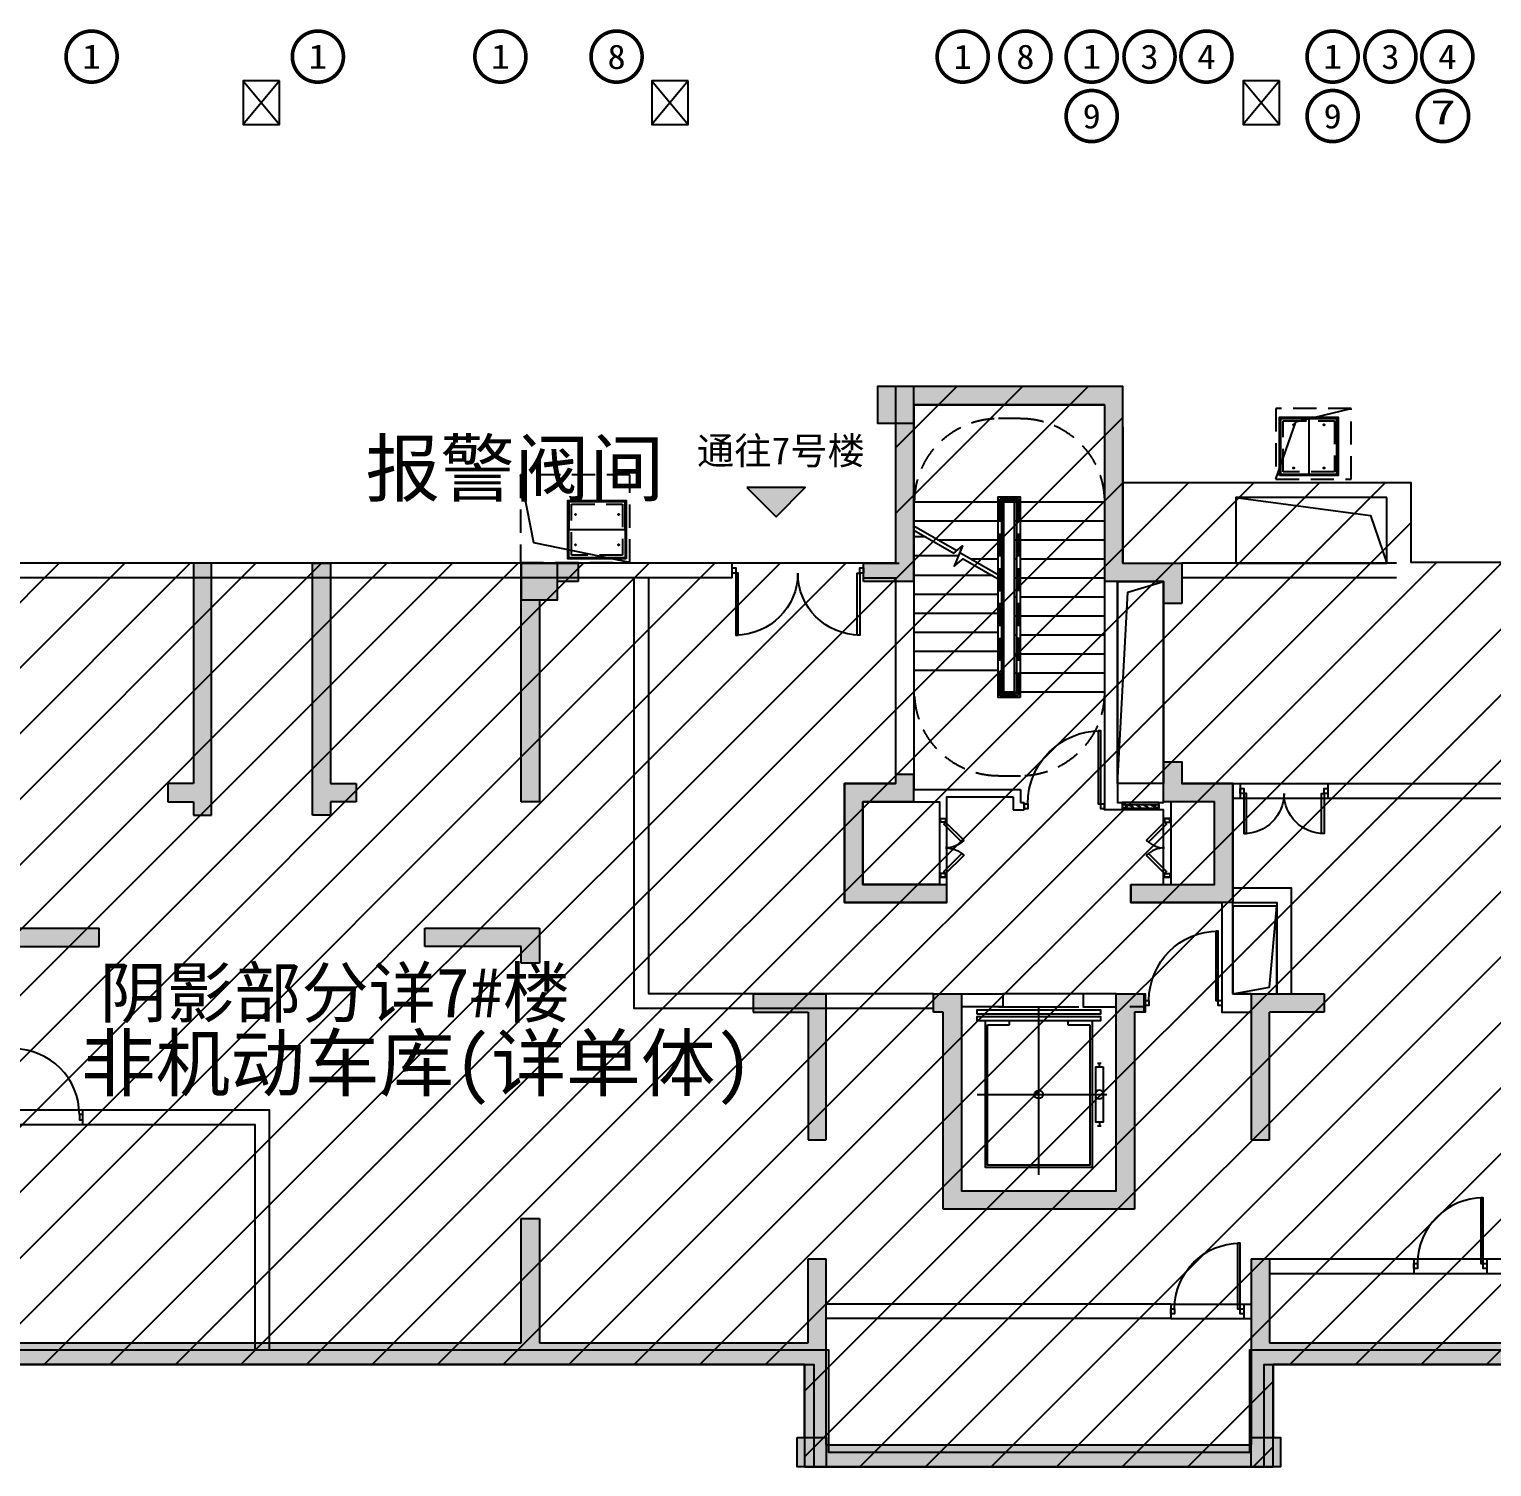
# Model space of a CAD drawing. Header units: millimetres. Extents: x -248992 to 1906102, y -24098 to 332602.
# Drawn here: x 835739 to 855772, y 236460 to 256156 of the extents above; entities that cross this region are included whole.
import ezdxf
from ezdxf.enums import TextEntityAlignment as Align

# ---------------------------------------------------------------- set-up
doc = ezdxf.new("R2010")
doc.units = ezdxf.units.MM
doc.header["$LTSCALE"] = 100
doc.linetypes.add('A6-DK-JSJ-B1F$0$HIDDEN2', pattern=[4.7625, 3.175, -1.5875])
doc.linetypes.add('XG-130-CORE-B1F(5400)$0$XG-14CORE-SF$0$X1-CORE-SF$0$HIDDEN2', pattern=[4.7625, 3.175, -1.5875])
for name, color, linetype in [('-ACO-TTLB', 153, 'Continuous'), ('7#-HW-B1F$0$S-HATCH-X', 251, 'Continuous'), ('7#-W-B1F$0$S-COLUMN-S', 2, 'Continuous'), ('7#-W-B1F$0$S-WALL-S', 4, 'Continuous'), ('A-HATCH', 251, 'Continuous'), ('A-ROOM-IDEN', 31, 'Continuous'), ('A-WIND-IDEN', 244, 'Continuous'), ('A6-DK-JSJ-B1F$0$A-DRAIN', 152, 'Continuous'), ('A6-DK-JSJ-B1F$0$A-HOLE-FLOR', 242, 'Continuous'), ('A6-DK-JSJ-B1F$0$A-LOWER', 131, 'A6-DK-JSJ-B1F$0$HIDDEN2'), ('A6-DK-JSJ-B1F$0$X23-BF$0$A-HATCH', 251, 'Continuous'), ('A6-W-B1$0$S-WALL-S', 4, 'Continuous'), ('X7-B1F$0$A-DOOR', 190, 'Continuous'), ('X7-B1F$0$A-HOLE-FLOR', 242, 'Continuous'), ('X7-B1F$0$A-STAIR', 142, 'Continuous'), ('X7-B1F$0$A-WALL', 2, 'Continuous'), ('X7-B1F$0$xref(dwg引用图层)', 7, 'Continuous'), ('XG-130-CORE-B1F(5400)$0$A-DOOR', 190, 'Continuous'), ('XG-130-CORE-B1F(5400)$0$A-EVTR', 193, 'Continuous'), ('XG-130-CORE-B1F(5400)$0$A-HOLE-FLOR', 242, 'Continuous'), ('XG-130-CORE-B1F(5400)$0$A-SILL', 135, 'Continuous'), ('XG-130-CORE-B1F(5400)$0$A-STAIR', 142, 'Continuous'), ('XG-130-CORE-B1F(5400)$0$A-WALL', 2, 'Continuous'), ('XG-130-CORE-B1F(5400)$0$XG-14CORE-SF$0$A-STAIR', 142, 'Continuous'), ('XG-130-CORE-B1F(5400)$0$XG-14CORE-SF$0$X1-CORE-SF$0$A-INDEX', 134, 'Continuous'), ('XG-130-CORE-B1F(5400)$0$XG-14CORE-SF$0$X1-CORE-SF$0$A-RAIL', 55, 'Continuous'), ('XG-130-CORE-B1F(5400)$0$XG-14CORE-SF$0$X1-CORE-SF$0$A-STAIR', 142, 'Continuous'), ('XG-130-CORE-B1F(5400)$0$XU-3A-28F-SF$0$A-WIND', 126, 'Continuous'), ('xref(dwg引用图层)', 7, 'Continuous')]:
    doc.layers.add(name, color=color, linetype=linetype)
for name, color, linetype, plot in [('7#-HW-B1F$0$S-EDIT', 241, 'Continuous', False), ('A6-W-B1$0$S-EDIT', 241, 'Continuous', False), ('XG-130-CORE-B1F(5400)$0$XG-14CORE-SF$0$X1-CORE-SF$0$-ACO-PLTW', 220, 'XG-130-CORE-B1F(5400)$0$XG-14CORE-SF$0$X1-CORE-SF$0$HIDDEN2', False)]:
    doc.layers.add(name, color=color, linetype=linetype, plot=plot)
doc.layers.add('LVTRY', color=6, linetype='Continuous', lineweight=18)
doc.layers.add('PUB_TEXT', color=7, linetype='Continuous', lineweight=15)
doc.styles.add('-黑体', font='simhei.ttf')
doc.styles.add('华文细黑', font='STXIHEI.TTF')

# ---------------------------------------------------------------- blocks, each defined once
blk = doc.blocks.new('*U185')
at = {"linetype": 'ByBlock', "lineweight": -2}
for points in [[(0, -35), (50, -35), (50, 35), (0, 35)], [(1150, -35), (1200, -35), (1200, 35), (1150, 35)], [(85, -585), (85, -35), (50, -35), (50, -585)], [(1115, -585), (1115, -35), (1150, -35), (1150, -585)]]:
    blk.add_lwpolyline(points, close=True, dxfattribs=at)
for centre, start, end in [((50, -35), 270, 0), ((1150, -35), 180, 270)]:
    blk.add_arc(centre, 550, start, end, dxfattribs=at)
blk = doc.blocks.new('*U187')
at = {"linetype": 'ByBlock', "lineweight": -2}
for points in [[(0, -35), (50, -35), (50, 35), (0, 35)], [(1750, -35), (1800, -35), (1800, 35), (1750, 35)], [(85, -885), (85, -35), (50, -35), (50, -885)], [(1715, -885), (1715, -35), (1750, -35), (1750, -885)]]:
    blk.add_lwpolyline(points, close=True, dxfattribs=at)
for centre, start, end in [((50, -35), 270, 0), ((1750, -35), 180, 270)]:
    blk.add_arc(centre, 850, start, end, dxfattribs=at)
blk = doc.blocks.new('*U150')
for p, q in [((-25, 0), (-25, 500)), ((25, 0), (25, 500))]:
    blk.add_line(p, q)
for points in [[(25, 500), (-25, 500), (-25, 450), (25, 450)], [(25, 500), (-25, 500), (-25, 450), (25, 450)], [(22, 497), (-22, 497), (-22, 453), (22, 453)], [(22, 497), (-22, 497), (-22, 453), (22, 453)], [(16, 395), (13, 395), (13, 399), (-16, 445), (-16, 450), (-13, 450), (-13, 446), (16, 400), (16, 395)], [(16, 295), (13, 295), (13, 299), (-16, 345), (-16, 350), (-13, 350), (-13, 346), (16, 300), (16, 295)], [(16, 195), (13, 195), (13, 199), (-16, 245), (-16, 250), (-13, 250), (-13, 246), (16, 200), (16, 195)], [(25, 0), (-25, 0), (-25, 50), (25, 50)], [(25, 0), (-25, 0), (-25, 50), (25, 50)], [(22, 3), (-22, 3), (-22, 47), (22, 47)], [(22, 3), (-22, 3), (-22, 47), (22, 47)], [(16, 95), (13, 95), (13, 99), (-16, 145), (-16, 150), (-13, 150), (-13, 146), (16, 100), (16, 95)]]:
    blk.add_lwpolyline(points, close=True)
blk = doc.blocks.new('*U151')
for points in [[(-1100, -35), (-1050, -35), (-1050, 35), (-1100, 35)], [(-50, -35), (0, -35), (0, 35), (-50, 35)], [(-85, -1035), (-85, -35), (-50, -35), (-50, -1035)]]:
    blk.add_lwpolyline(points, close=True)
blk.add_arc((-50, -35), 1000, 180, 270)
blk = doc.blocks.new('XG-130-CORE-B1F(5400)$0$DT-YL')
for p, q in [((13512, 6200), (12412, 6200)), ((12962, 3900), (12962, 6200)), ((12562, 5955), (12262, 5955)), ((12562, 6010), (12562, 5955)), ((13362, 5955), (13362, 6010)), ((13662, 5955), (13362, 5955)), ((12156, 5430), (12106, 5430)), ((12131, 5380), (12131, 5430)), ((13806, 5000), (12031, 5000)), ((12131, 4620), (12131, 4570)), ((12156, 4570), (12106, 4570))]:
    blk.add_line(p, q)
for points in [[(13806, 6100), (13806, 6160), (12118, 6160), (12118, 6100)], [(13806, 6010), (13806, 6070), (12118, 6070), (12118, 6010)], [(12081, 5380), (12081, 4620), (12181, 4620), (12181, 5380)]]:
    blk.add_lwpolyline(points, close=True)
for points in [[(12231, 6010), (12231, 4000), (13693, 4000), (13693, 6010)], [(12262, 5955), (12262, 4030), (13662, 4030), (13662, 5955)]]:
    blk.add_lwpolyline(points)
blk.add_circle((12131, 5000), 60)
at = {"extrusion": (0, 0, -1)}
blk.add_ellipse((12962, 5000), major_axis=(60.1, 0), ratio=0.918919, start_param=4.712389, end_param=10.995574, dxfattribs=at)
blk = doc.blocks.new('*U152')
at = {"linetype": 'ByBlock', "lineweight": -2}
for points in [[(322, 258), (75, 10), (50, 35), (297, 282)], [(478, 258), (725, 10), (750, 35), (503, 282)], [(0, 35), (50, 35), (50, -35), (0, -35)], [(800, 35), (750, 35), (750, -35), (800, -35)]]:
    blk.add_lwpolyline(points, close=True, dxfattribs=at)
for centre, start, end in [((50, 35), 0, 45), ((750, 35), 135, 180)]:
    blk.add_arc(centre, 350, start, end, dxfattribs=at)
blk = doc.blocks.new('XG-130-CORE-B1F(5400)')
at = {"layer": 'XG-130-CORE-B1F(5400)$0$A-HOLE-FLOR'}
blk.add_lwpolyline([(8940, 9270), (9570, 9270), (9570, 12040), (8940, 12040)], close=True, dxfattribs=at)
blk.add_lwpolyline([(9570, 9270), (9431, 11895), (8940, 12040)], dxfattribs=at)
at = {"layer": 'XG-130-CORE-B1F(5400)$0$A-SILL'}
for points in [[(9005, 9010), (9505, 9010)], [(9005, 8910), (9505, 8910)]]:
    blk.add_lwpolyline(points, dxfattribs=at)
at = {"layer": 'XG-130-CORE-B1F(5400)$0$A-STAIR'}
blk.add_lwpolyline([(10040, 6390), (11140, 6390)], dxfattribs=at)
at = {"layer": 'XG-130-CORE-B1F(5400)$0$A-WALL'}
for p, q in [((12360, 14460), (12360, 9190)), ((10900, 9190), (10900, 9010)), ((11000, 9090), (11000, 8910)), ((10850, 9010), (10850, 8910))]:
    blk.add_line(p, q, dxfattribs=at)
for points in [[(12360, 14460), (9750, 14460), (9750, 8990)], [(9500, 14160), (9500, 12290), (8690, 12290), (8690, 11740)], [(8940, 8790), (8940, 8910), (9005, 8910), (9005, 9010), (8940, 9010), (8940, 9010), (8940, 9010), (8940, 12040), (9570, 12040), (9570, 9010), (9505, 9010), (9505, 8910), (9750, 8910), (9750, 8990), (9750, 8990)], [(8940, 9570), (8690, 9570), (8690, 9270), (7990, 9270), (7990, 7640), (9390, 7640), (9390, 7890)], [(12610, 9400), (12610, 9270), (13310, 9270), (13310, 7640), (11910, 7640), (11910, 7990), (12010, 7990), (12010, 7890), (13060, 7890), (13060, 9020), (12010, 9020), (12010, 8790), (11910, 8790), (11910, 9090), (11000, 9090)], [(9390, 7890), (8240, 7890), (8240, 9020), (8840, 9020), (8840, 8790)], [(12360, 9190), (10900, 9190)], [(10900, 9010), (10850, 9010)], [(11000, 8910), (10850, 8910)], [(8940, 8790), (8840, 8790)], [(8940, 7890), (8940, 7990), (8840, 7990), (8840, 7890)], [(9590, 6390), (10040, 6390), (10040, 6210), (9590, 6210)], [(11710, 6390), (11140, 6390), (11140, 6210), (11710, 6210), (11710, 3690), (9590, 3690), (9590, 6210)]]:
    blk.add_lwpolyline(points, dxfattribs=at)
at = {"layer": 'XG-130-CORE-B1F(5400)$0$XG-14CORE-SF$0$A-STAIR'}
for p, q in [((8840, 8790), (8840, 7990)), ((8940, 7990), (8940, 8790)), ((11910, 7990), (11910, 8790)), ((12010, 8790), (12010, 7990))]:
    blk.add_line(p, q, dxfattribs=at)
at = {"layer": 'XG-130-CORE-B1F(5400)$0$XG-14CORE-SF$0$X1-CORE-SF$0$-ACO-PLTW'}
blk.add_line((11180, 13175), (10930, 13175), dxfattribs=at)
blk.add_lwpolyline([(10930, 13175), (10930, 10475), (11180, 10475), (11180, 13175)], dxfattribs=at)
at = {"layer": 'XG-130-CORE-B1F(5400)$0$XG-14CORE-SF$0$X1-CORE-SF$0$A-INDEX'}
for points in [[(12360, 12742), (11815, 12428), (11692, 12530), (11808, 12250), (11685, 12352), (11130, 12032)], [(12360, 12800), (11774, 12462)], [(11731, 12437), (11130, 12090)]]:
    blk.add_lwpolyline(points, dxfattribs=at)
at = {"layer": 'XG-130-CORE-B1F(5400)$0$XG-14CORE-SF$0$X1-CORE-SF$0$A-RAIL'}
for points in [[(10905, 10450), (11205, 10450), (11205, 13200), (10905, 13200)], [(10955, 10500), (11155, 10500), (11155, 13150), (10955, 13150)]]:
    blk.add_lwpolyline(points, close=True, dxfattribs=at)
at = {"layer": 'XG-130-CORE-B1F(5400)$0$XG-14CORE-SF$0$X1-CORE-SF$0$A-STAIR'}
for p, q in [((9750, 13125), (10905, 13125)), ((10955, 13125), (11155, 13125)), ((10980, 10525), (10980, 13125)), ((11130, 10525), (11130, 13125)), ((11205, 13125), (12360, 13125)), ((9750, 12865), (10905, 12865)), ((10955, 12865), (10980, 12865)), ((11130, 12865), (11155, 12865)), ((11205, 12865), (12360, 12865)), ((12200, 12650), (12360, 12650)), ((9750, 12605), (10905, 12605)), ((10955, 12605), (10980, 12605)), ((11130, 12605), (11155, 12605)), ((11205, 12605), (12022, 12605)), ((9750, 12345), (10905, 12345)), ((10955, 12345), (10980, 12345)), ((11130, 12345), (11155, 12345)), ((11205, 12345), (11572, 12345)), ((11750, 12390), (12360, 12390)), ((9750, 12085), (10905, 12085)), ((10955, 12085), (10980, 12085)), ((11282, 12120), (12360, 12120)), ((9750, 11825), (10905, 11825)), ((10955, 11825), (10980, 11825)), ((11130, 11860), (11155, 11860)), ((11205, 11860), (12360, 11860)), ((9750, 11565), (10905, 11565)), ((10955, 11565), (10980, 11565)), ((11130, 11600), (11155, 11600)), ((11205, 11600), (12360, 11600)), ((9750, 11305), (10905, 11305)), ((10955, 11305), (10980, 11305)), ((11130, 11340), (11155, 11340)), ((11205, 11340), (12360, 11340)), ((9750, 11045), (10905, 11045)), ((10955, 11045), (10980, 11045)), ((11130, 11080), (11155, 11080)), ((11205, 11080), (12360, 11080)), ((11130, 10820), (11155, 10820)), ((11205, 10820), (12360, 10820)), ((9750, 10785), (10905, 10785)), ((10955, 10785), (10980, 10785)), ((9750, 10525), (10905, 10525)), ((10955, 10525), (11155, 10525))]:
    blk.add_line(p, q, dxfattribs=at)
at = {"layer": 'XG-130-CORE-B1F(5400)$0$XG-14CORE-SF$0$X1-CORE-SF$0$A-STAIR', "linetype": 'XG-130-CORE-B1F(5400)$0$XG-14CORE-SF$0$X1-CORE-SF$0$HIDDEN2'}
for points in [[(10900, 14275), (11200, 14275)], [(11200, 9375), (10900, 9375)]]:
    blk.add_lwpolyline(points, dxfattribs=at)
for centre, start, end in [((10900, 13125), 90, 180), ((11200, 13125), 0, 90), ((10900, 10525), 180, 270), ((11200, 10525), 270, 0)]:
    blk.add_arc(centre, 1150, start, end, dxfattribs=at)
at = {"layer": 'XG-130-CORE-B1F(5400)$0$A-DOOR'}
for name, p, rotation in [('*U151', (9750, 8960), 180), ('*U152', (11960, 7990), 90)]:
    blk.add_blockref(name, p, dxfattribs=dict(at, rotation=rotation))
at = {"layer": 'XG-130-CORE-B1F(5400)$0$A-DOOR', "xscale": -1, "rotation": 270}
blk.add_blockref('*U152', (8890, 7990), dxfattribs=at)
at = {"layer": 'XG-130-CORE-B1F(5400)$0$A-EVTR'}
blk.add_blockref('XG-130-CORE-B1F(5400)$0$DT-YL', (-2312, 10), dxfattribs=at)
at = {"layer": 'XG-130-CORE-B1F(5400)$0$XU-3A-28F-SF$0$A-WIND', "rotation": 90}
blk.add_blockref('*U150', (9505, 8960), dxfattribs=at)
blk = doc.blocks.new('*U186')
for points in [[(-965, 985), (-965, 35), (-1000, 35), (-1000, 985)], [(-1000, 35), (-1050, 35), (-1050, -35), (-1000, -35)], [(0, 35), (-50, 35), (-50, -35), (0, -35)]]:
    blk.add_lwpolyline(points, close=True)
blk.add_arc((-1000, 35), 950, 0, 90)
blk = doc.blocks.new('*U182')
at = {"color": 0, "linetype": 'ByBlock', "lineweight": -2}
for points in [[(85, 935), (85, 35), (50, 35), (50, 935)], [(50, 35), (0, 35), (0, -35), (50, -35)], [(1000, 35), (950, 35), (950, -35), (1000, -35)]]:
    blk.add_lwpolyline(points, close=True, dxfattribs=at)
blk.add_arc((50, 35), 900, 360, 90, dxfattribs=at)
blk = doc.blocks.new('*U183')
at = {"color": 0, "linetype": 'ByBlock', "lineweight": -2}
for points in [[(-85, 935), (-85, 35), (-50, 35), (-50, 935)], [(-1000, 35), (-950, 35), (-950, -35), (-1000, -35)], [(-50, 35), (0, 35), (0, -35), (-50, -35)]]:
    blk.add_lwpolyline(points, close=True, dxfattribs=at)
blk.add_arc((-50, 35), 900, 90, 180, dxfattribs=at)
blk = doc.blocks.new('X7-B1F')
at = {"layer": 'X7-B1F$0$A-HOLE-FLOR'}
for points in [[(36700, 13190), (34630, 13190), (34630, 12290), (36700, 12290)], [(35190, 6390), (35190, 7590), (34590, 7590), (34590, 6390)]]:
    blk.add_lwpolyline(points, close=True, dxfattribs=at)
for points in [[(34630, 13190), (36475, 12945), (36700, 12290)], [(34590, 6390), (35089, 6479), (35190, 7590)]]:
    blk.add_lwpolyline(points, dxfattribs=at)
at = {"layer": 'X7-B1F$0$A-STAIR'}
for points in [[(34690, 9270), (35890, 9270)], [(34690, 9070), (35890, 9070)], [(17838, 4800), (18838, 4800)], [(17838, 4600), (18838, 4600)], [(37070, 2760), (38070, 2760)], [(37070, 2560), (38070, 2560)], [(33740, 2140), (34740, 2140)], [(33740, 1940), (34740, 1940)]]:
    blk.add_lwpolyline(points, dxfattribs=at)
at = {"layer": 'X7-B1F$0$A-WALL'}
for p, q in [((30220, 14460), (30220, 9200)), ((32830, 14460), (30220, 14460))]:
    blk.add_line(p, q, dxfattribs=at)
for points in [[(32830, 14460), (32830, 11525)], [(27730, 12290), (14850, 12290)], [(27730, 12090), (27730, 12290)], [(29530, 12090), (29530, 12290)], [(29530, 12290), (30020, 12290)], [(36830, 12290), (33890, 12290)], [(27730, 12090), (14850, 12090)], [(30490, 6190), (26390, 6190), (26390, 12090)], [(30490, 6390), (26590, 6390), (26590, 12090)], [(29530, 12090), (29970, 12090), (29970, 9400)], [(30220, 12100), (30220, 9200)], [(36830, 12090), (33890, 12090)], [(35890, 9270), (38770, 9270), (38770, 10290)], [(35890, 9070), (39020, 9070), (39020, 10290)], [(34840, 6390), (34590, 6390), (34590, 9270), (33890, 9270)], [(34590, 9270), (34690, 9270)], [(34690, 9270), (34690, 9070)], [(35890, 9270), (35890, 9070)], [(34590, 9070), (34690, 9070)], [(34590, 7840), (35390, 7840), (35390, 6390)], [(33190, 7640), (34440, 7640), (34440, 6140), (34840, 6140)], [(34590, 7640), (35190, 7640), (35190, 6390)], [(33370, 6390), (33390, 6390), (33390, 6140), (33370, 6140)], [(33370, 6210), (33180, 6210)], [(18838, 4800), (21390, 4800), (21390, 1510)], [(18838, 4600), (18838, 4800)], [(18838, 4600), (21190, 4600), (21190, 1510)], [(-100, 3400), (-100, 1310), (7550, 1310), (7550, -90), (13750, -90), (13750, 1310), (28850, 1310), (28850, -90), (35020, -90), (35020, 1310), (42430, 1310)], [(100, 3400), (100, 1510), (7750, 1510), (7750, 110), (13550, 110), (13550, 1510), (29050, 1510), (29050, 110), (34820, 110), (34820, 1510), (42430, 1510)], [(34840, 2760), (37070, 2760)], [(37070, 2760), (37070, 2560)], [(38070, 2760), (39020, 2760), (39020, 1510)], [(38070, 2760), (38070, 2560)], [(35090, 2560), (37070, 2560)], [(38070, 2560), (38770, 2560)], [(33740, 2140), (29020, 2140)], [(33740, 2140), (33740, 1940)], [(34740, 2140), (34740, 1940)], [(34740, 2140), (34840, 2140)], [(33740, 1940), (29020, 1940)], [(34740, 1940), (34840, 1940)]]:
    blk.add_lwpolyline(points, dxfattribs=at)
at = {"layer": 'X7-B1F$0$A-DOOR', "xscale": -1}
for name, p in [('*U187', (29530, 12190)), ('*U185', (35890, 9170)), ('*U186', (33390, 6265)), ('*U182', (34740, 2040))]:
    blk.add_blockref(name, p, dxfattribs=at)
at = {"layer": 'X7-B1F$0$A-DOOR'}
for name, p in [('*U182', (17838, 4700)), ('*U183', (38070, 2660))]:
    blk.add_blockref(name, p, dxfattribs=at)
at = {"layer": 'X7-B1F$0$xref(dwg引用图层)', "xscale": -1}
blk.add_blockref('XG-130-CORE-B1F(5400)', (42580, 0), dxfattribs=at)
blk = doc.blocks.new('7#-HW-B1F')
at = {"layer": '7#-HW-B1F$0$S-HATCH-X'}
for points in [[(30220, 14710), (29720, 14710), (29720, 14210), (30220, 14210)], [(33080, 14710), (30220, 14710), (30220, 14460), (32830, 14460), (32830, 12040), (33640, 12040), (33640, 11740), (33890, 11740), (33890, 12290), (33080, 12290)], [(30220, 14210), (29970, 14210), (29970, 12290), (29530, 12290), (29530, 12040), (30220, 12040)], [(20600, 12290), (20350, 12290), (20350, 9270), (20000, 9270), (20000, 9020), (20350, 9020), (20350, 8840), (20600, 8840)], [(22580, 9270), (22230, 9270), (22230, 12290), (21980, 12290), (21980, 8840), (22230, 8840), (22230, 9020), (22580, 9020)], [(25340, 12290), (24840, 12290), (24840, 11790), (25340, 11790)], [(25620, 12290), (25340, 12290), (25340, 12040), (25620, 12040)], [(25090, 11790), (24840, 11790), (24840, 9020), (25090, 9020)], [(34590, 9270), (33890, 9270), (33890, 9570), (33640, 9570), (33640, 9020), (34340, 9020), (34340, 7890), (33190, 7890), (33190, 7640), (34590, 7640)], [(30670, 7890), (29520, 7890), (29520, 9020), (30220, 9020), (30220, 9400), (29970, 9400), (29970, 9270), (29270, 9270), (29270, 7640), (30670, 7640)], [(19060, 7290), (17490, 7290), (17490, 6810), (17740, 6810), (17740, 7040), (19060, 7040)], [(25090, 7290), (23520, 7290), (23520, 7040), (24840, 7040), (24840, 6810), (25090, 6810)], [(29020, 6390), (28020, 6390), (28020, 6140), (28770, 6140), (28770, 4390), (29020, 4390)], [(33240, 6140), (33370, 6140), (33370, 6390), (32990, 6390), (32990, 3690), (30870, 3690), (30870, 6390), (30490, 6390), (30490, 6140), (30620, 6140), (30620, 3440), (33240, 3440)], [(35090, 6140), (35840, 6140), (35840, 6390), (34840, 6390), (34840, 4390), (35090, 4390)], [(29020, 2760), (28770, 2760), (28770, 1610), (25090, 1610), (25090, 3310), (24840, 3310), (24840, 1610), (17740, 1610), (17740, 3310), (17490, 3310), (17490, 1610), (13810, 1610), (13810, 2760), (13560, 2760), (13560, 310), (13860, 310), (13860, 1310), (28720, 1310), (28720, 310), (29020, 310)], [(45382, 2350), (42680, 2350), (42680, 3010), (42380, 3010), (42380, 1610), (39020, 1610), (39020, 3010), (38770, 3010), (38770, 1610), (35090, 1610), (35090, 2760), (34840, 2760), (34840, 310), (35140, 310), (35140, 1310), (42680, 1310), (42680, 2050), (45382, 2050)], [(29020, 310), (28620, 310), (28620, -90), (29020, -90)], [(34840, 210), (29020, 210), (29020, -90), (34840, -90)], [(35240, 310), (34840, 310), (34840, -90), (35240, -90)]]:
    blk.add_hatch(color=256, dxfattribs=at).paths.add_polyline_path(points)
at = {"layer": '7#-HW-B1F$0$S-EDIT'}
for p, q in [((33080, 14710), (29970, 14710)), ((33080, 12290), (33080, 14710)), ((30220, 12040), (30220, 14460)), ((30220, 14460), (32830, 14460)), ((32830, 14460), (32830, 12040)), ((29970, 14210), (29970, 12290)), ((20600, 12290), (20350, 12290)), ((20350, 12290), (20350, 9270)), ((20600, 8840), (20600, 12290)), ((21980, 8840), (21980, 12290)), ((21980, 12290), (22230, 12290)), ((22230, 12290), (22230, 9270)), ((24840, 9020), (24840, 12290)), ((24840, 12290), (25620, 12290)), ((25620, 12290), (25620, 12040)), ((29530, 12040), (29530, 12290)), ((29530, 12290), (29970, 12290)), ((33080, 12290), (33890, 12290)), ((33890, 12290), (33890, 11740)), ((25620, 12040), (25340, 12040)), ((30220, 12040), (29530, 12040)), ((33640, 12040), (32830, 12040)), ((33640, 11740), (33640, 12040)), ((25090, 11790), (25090, 9020)), ((33890, 11740), (33640, 11740)), ((33640, 9020), (33640, 9570)), ((33640, 9570), (33890, 9570)), ((33890, 9570), (33890, 9270)), ((20350, 9270), (20000, 9270)), ((20000, 9270), (20000, 9020)), ((22230, 9270), (22580, 9270)), ((22580, 9270), (22580, 9020)), ((29270, 7640), (29270, 9270)), ((29270, 9270), (29970, 9270)), ((29970, 9400), (29970, 9270)), ((29970, 9400), (30220, 9400)), ((30220, 9020), (30220, 9400)), ((33890, 9270), (34590, 9270)), ((34590, 9270), (34590, 7640)), ((20000, 9020), (20350, 9020)), ((20350, 9020), (20350, 8840)), ((22580, 9020), (22230, 9020)), ((22230, 9020), (22230, 8840)), ((25090, 9020), (24840, 9020)), ((30220, 9020), (29520, 9020)), ((29520, 9020), (29520, 7890)), ((34340, 9020), (33640, 9020)), ((34340, 7890), (34340, 9020)), ((20350, 8840), (20600, 8840)), ((22230, 8840), (21980, 8840)), ((29520, 7890), (30670, 7890)), ((30670, 7640), (30670, 7890)), ((33190, 7890), (33190, 7640)), ((33190, 7890), (34340, 7890)), ((30670, 7640), (29270, 7640)), ((34590, 7640), (33190, 7640)), ((17490, 7290), (19060, 7290)), ((19060, 7040), (19060, 7290)), ((23520, 7040), (23520, 7290)), ((23520, 7290), (25090, 7290)), ((25090, 7290), (25090, 6810)), ((17740, 7040), (19060, 7040)), ((24840, 7040), (23520, 7040)), ((24840, 6810), (24840, 7040)), ((25090, 6810), (24840, 6810)), ((28020, 6390), (29020, 6390)), ((28020, 6390), (28020, 6140)), ((29020, 4390), (29020, 6390)), ((30490, 6390), (30870, 6390)), ((30490, 6140), (30490, 6390)), ((30870, 6390), (30870, 3690)), ((32990, 6390), (33370, 6390)), ((32990, 3690), (32990, 6390)), ((33370, 6390), (33370, 6140)), ((34840, 6390), (35840, 6390)), ((34840, 6390), (34840, 4390)), ((35840, 6390), (35840, 6140)), ((28020, 6140), (28770, 6140)), ((28770, 6140), (28770, 4390)), ((30620, 6140), (30490, 6140)), ((30620, 3440), (30620, 6140)), ((33370, 6140), (33240, 6140)), ((33240, 6140), (33240, 3440)), ((35090, 4390), (35090, 6140)), ((35840, 6140), (35090, 6140)), ((28770, 4390), (29020, 4390)), ((34840, 4390), (35090, 4390)), ((30870, 3690), (32990, 3690)), ((33240, 3440), (30620, 3440)), ((24840, 1610), (24840, 3310)), ((24840, 3310), (25090, 3310)), ((25090, 3310), (25090, 1610)), ((28770, 1610), (28770, 2760)), ((28770, 2760), (29020, 2760)), ((29020, 210), (29020, 2760)), ((34840, 2760), (34840, 210)), ((34840, 2760), (35090, 2760)), ((35090, 2760), (35090, 1610)), ((17740, 1610), (24840, 1610)), ((25090, 1610), (28770, 1610)), ((35090, 1610), (38770, 1610)), ((28720, 1310), (13860, 1310)), ((28720, 310), (28720, 1310)), ((42680, 1310), (35140, 1310)), ((35140, 1310), (35140, 310)), ((29020, 210), (34840, 210)), ((34840, -90), (29020, -90))]:
    blk.add_line(p, q, dxfattribs=at)
for points in [[(30220, 14710), (29720, 14710), (29720, 14210), (30220, 14210)], [(25340, 12290), (24840, 12290), (24840, 11790), (25340, 11790)], [(28620, 310), (29020, 310), (29020, -90), (28620, -90)], [(34840, 310), (35240, 310), (35240, -90), (34840, -90)]]:
    blk.add_lwpolyline(points, close=True, dxfattribs=at)
blk = doc.blocks.new('7#-W-B1F')
at = {"layer": '7#-W-B1F$0$S-COLUMN-S'}
for points in [[(30220, 14710), (29720, 14710), (29720, 14210), (30220, 14210)], [(25340, 12290), (24840, 12290), (24840, 11790), (25340, 11790)], [(28620, 310), (29020, 310), (29020, -90), (28620, -90)], [(34840, 310), (35240, 310), (35240, -90), (34840, -90)]]:
    blk.add_lwpolyline(points, close=True, dxfattribs=at)
at = {"layer": '7#-W-B1F$0$S-WALL-S', "color": 0, "linetype": 'ByBlock', "lineweight": -2}
for p, q in [((33080, 14710), (29970, 14710)), ((33080, 12290), (33080, 14710)), ((30220, 14460), (32830, 14460)), ((30220, 12040), (30220, 14460)), ((32830, 14460), (32830, 12040)), ((29970, 14210), (29970, 12290)), ((20600, 12290), (20350, 12290)), ((20350, 12290), (20350, 9270)), ((20600, 8840), (20600, 12290)), ((21980, 8840), (21980, 12290)), ((21980, 12290), (22230, 12290)), ((22230, 12290), (22230, 9270)), ((24840, 9020), (24840, 12290)), ((24840, 12290), (25620, 12290)), ((25620, 12290), (25620, 12040)), ((29530, 12040), (29530, 12290)), ((29530, 12290), (29970, 12290)), ((33080, 12290), (33890, 12290)), ((33890, 12290), (33890, 11740)), ((25620, 12040), (25340, 12040)), ((30220, 12040), (29530, 12040)), ((33640, 12040), (32830, 12040)), ((33640, 11740), (33640, 12040)), ((25090, 11790), (25090, 9020)), ((33890, 11740), (33640, 11740)), ((33640, 9020), (33640, 9570)), ((33640, 9570), (33890, 9570)), ((33890, 9570), (33890, 9270)), ((20350, 9270), (20000, 9270)), ((20000, 9270), (20000, 9020)), ((22230, 9270), (22580, 9270)), ((22580, 9270), (22580, 9020)), ((29270, 7640), (29270, 9270)), ((29270, 9270), (29970, 9270)), ((29970, 9400), (30220, 9400)), ((29970, 9400), (29970, 9270)), ((30220, 9020), (30220, 9400)), ((33890, 9270), (34590, 9270)), ((34590, 9270), (34590, 7640)), ((20000, 9020), (20350, 9020)), ((20350, 9020), (20350, 8840)), ((22580, 9020), (22230, 9020)), ((22230, 9020), (22230, 8840)), ((25090, 9020), (24840, 9020)), ((30220, 9020), (29520, 9020)), ((29520, 9020), (29520, 7890)), ((34340, 9020), (33640, 9020)), ((34340, 7890), (34340, 9020)), ((20350, 8840), (20600, 8840)), ((22230, 8840), (21980, 8840)), ((29520, 7890), (30670, 7890)), ((30670, 7640), (30670, 7890)), ((33190, 7890), (33190, 7640)), ((33190, 7890), (34340, 7890)), ((30670, 7640), (29270, 7640)), ((34590, 7640), (33190, 7640)), ((17490, 7290), (19060, 7290)), ((19060, 7040), (19060, 7290)), ((23520, 7040), (23520, 7290)), ((23520, 7290), (25090, 7290)), ((25090, 7290), (25090, 6810)), ((17740, 7040), (19060, 7040)), ((24840, 7040), (23520, 7040)), ((24840, 6810), (24840, 7040)), ((25090, 6810), (24840, 6810)), ((28020, 6390), (28020, 6140)), ((28020, 6390), (29020, 6390)), ((29020, 4390), (29020, 6390)), ((30490, 6140), (30490, 6390)), ((30490, 6390), (30870, 6390)), ((30870, 6390), (30870, 3690)), ((32990, 3690), (32990, 6390)), ((32990, 6390), (33370, 6390)), ((33370, 6390), (33370, 6140)), ((34840, 6390), (34840, 4390)), ((34840, 6390), (35840, 6390)), ((35840, 6390), (35840, 6140)), ((28020, 6140), (28770, 6140)), ((28770, 6140), (28770, 4390)), ((30620, 6140), (30490, 6140)), ((30620, 3440), (30620, 6140)), ((33370, 6140), (33240, 6140)), ((33240, 6140), (33240, 3440)), ((35840, 6140), (35090, 6140)), ((35090, 4390), (35090, 6140)), ((28770, 4390), (29020, 4390)), ((34840, 4390), (35090, 4390)), ((30870, 3690), (32990, 3690)), ((33240, 3440), (30620, 3440)), ((24840, 1610), (24840, 3310)), ((24840, 3310), (25090, 3310)), ((25090, 3310), (25090, 1610)), ((28770, 1610), (28770, 2760)), ((28770, 2760), (29020, 2760)), ((29020, 210), (29020, 2760)), ((34840, 2760), (34840, 210)), ((34840, 2760), (35090, 2760)), ((35090, 2760), (35090, 1610)), ((17740, 1610), (24840, 1610)), ((25090, 1610), (28770, 1610)), ((35090, 1610), (38770, 1610)), ((28720, 1310), (13860, 1310)), ((28720, 310), (28720, 1310)), ((35140, 1310), (35140, 310)), ((42680, 1310), (35140, 1310)), ((29020, 210), (34840, 210)), ((34840, -90), (29020, -90))]:
    blk.add_line(p, q, dxfattribs=at)
blk = doc.blocks.new('BF1')
at = {"layer": 'xref(dwg引用图层)'}
for name in ['7#-HW-B1F', '7#-W-B1F']:
    blk.add_blockref(name, (75420, 236550), dxfattribs=at)
blk = doc.blocks.new('*U420')
at = {"layer": 'A6-DK-JSJ-B1F$0$A-DRAIN'}
blk.add_lwpolyline([(50, 50), (50, 850), (850, 850), (850, 50)], close=True, dxfattribs=at)
at = {"layer": 'A6-DK-JSJ-B1F$0$A-HOLE-FLOR'}
blk.add_lwpolyline([(0, 0), (270, 787), (1030, 970)], dxfattribs=at)
for points in [[(65, 835), (450, 835), (450, 65), (65, 65)], [(835, 835), (450, 835), (450, 65), (835, 65)]]:
    blk.add_lwpolyline(points, close=True, dxfattribs=at)
at = {"layer": 'A6-DK-JSJ-B1F$0$A-LOWER'}
for points in [[(0, 970), (0, 0), (1030, 0), (1030, 970), (0, 970)], [(100, 100), (100, 800), (800, 800), (800, 100), (100, 100)]]:
    blk.add_lwpolyline(points, dxfattribs=at)
at = {"layer": 'A6-DK-JSJ-B1F$0$X23-BF$0$A-HATCH'}
blk.add_lwpolyline([(65, 65), (65, 835), (835, 835), (835, 65)], close=True, dxfattribs=at)
for centre in [(242, 745), (657, 745), (242, 155), (657, 155)]:
    blk.add_circle(centre, 8, dxfattribs=at)
blk = doc.blocks.new('*U421')
at = {"layer": 'A6-DK-JSJ-B1F$0$A-DRAIN'}
blk.add_lwpolyline([(50, 50), (50, 850), (850, 850), (850, 50)], close=True, dxfattribs=at)
at = {"layer": 'A6-DK-JSJ-B1F$0$A-HOLE-FLOR'}
blk.add_lwpolyline([(0, 0), (270, 1317), (1200, 1500)], dxfattribs=at)
for points in [[(65, 835), (450, 835), (450, 65), (65, 65)], [(835, 835), (450, 835), (450, 65), (835, 65)]]:
    blk.add_lwpolyline(points, close=True, dxfattribs=at)
at = {"layer": 'A6-DK-JSJ-B1F$0$A-LOWER'}
for points in [[(0, 1500), (0, 0), (1200, 0), (1200, 1500), (0, 1500)], [(100, 100), (100, 800), (800, 800), (800, 100), (100, 100)]]:
    blk.add_lwpolyline(points, dxfattribs=at)
at = {"layer": 'A6-DK-JSJ-B1F$0$X23-BF$0$A-HATCH'}
blk.add_lwpolyline([(65, 65), (65, 835), (835, 835), (835, 65)], close=True, dxfattribs=at)
for centre in [(242, 745), (657, 745), (242, 155), (657, 155)]:
    blk.add_circle(centre, 8, dxfattribs=at)
blk = doc.blocks.new('A6-DK-JSJ-B1F')
at = {"layer": 'A6-DK-JSJ-B1F$0$A-LOWER'}
blk.add_blockref('*U420', (110600, 249990), dxfattribs=at)
at = {"layer": 'A6-DK-JSJ-B1F$0$A-LOWER', "rotation": 90}
blk.add_blockref('*U421', (101750, 248850), dxfattribs=at)
blk = doc.blocks.new('A6-W-B1$0$Z-2')
at = {"layer": 'A6-W-B1$0$S-EDIT'}
for p, q in [((72869, 44139), (73369, 43539)), ((73369, 44139), (72869, 43539))]:
    blk.add_line(p, q, dxfattribs=at)
at = {"layer": 'A6-W-B1$0$S-WALL-S', "color": 0, "linetype": 'ByBlock', "lineweight": -2}
blk.add_lwpolyline([(73369, 44139), (72869, 44139), (72869, 43539), (73369, 43539), (73369, 44139)], dxfattribs=at)
blk = doc.blocks.new('A6-W-B1', base_point=(85957, 40190))
at = {"layer": 'A6-W-B1$0$S-WALL-S'}
for p in [(109538, 251500), (115138, 251500), (123238, 251500)]:
    blk.add_blockref('A6-W-B1$0$Z-2', p, dxfattribs=at)
blk = doc.blocks.new('dttc')
at = {"layer": 'A-HATCH'}
h = blk.add_hatch(dxfattribs=at)
h.set_pattern_fill('ANSI31', color=256, scale=200)
h.paths.add_polyline_path([(75320, 237860), (82860, 237860), (82860, 236460), (89280, 236460), (89280, 237860), (104140, 237860), (104140, 236460), (110560, 236460), (110561, 237860), (118100, 237860), (118100, 238600), (122430, 238600), (122430, 249820), (117910, 249820), (117910, 247040), (114460, 247060), (114460, 248850), (112450, 248850), (112450, 249940), (108500, 249940), (108500, 251260), (105390, 251260), (105390, 248840), (88030, 248840), (88030, 251260), (84920, 251260), (84920, 248840), (78980, 248840), (78980, 247040), (76120, 247040), (76120, 243840), (75320, 243840)])
blk.add_lwpolyline([(89280, 237860), (104140, 237860), (104140, 236460), (110560, 236460), (110561, 237860), (118100, 237860), (118100, 238600), (122430, 238600), (122430, 249820), (117910, 249820), (117910, 247040), (114460, 247060), (114460, 248850), (112450, 248850), (112450, 249940), (108500, 249940), (108500, 251260), (105390, 251260), (105390, 248840), (88030, 248840)], dxfattribs=at)
at = {"layer": 'A-WIND-IDEN', "style": '华文细黑'}
blk.add_text('阴影部分详7#楼', height=675, dxfattribs=at).set_placement((97710, 242618), align=Align.CENTER)

msp = doc.modelspace()

# ---------------------------------------------------------------- hatches: boundary and pattern name
at = {"layer": 'A-HATCH'}
h = msp.add_hatch(color=256, dxfattribs=at)
h.dxf.hatch_style = 1
h.paths.add_polyline_path([(845569.5, 249875.5), (845969.5, 249475.5), (846369.5, 249875.5)])

# ---------------------------------------------------------------- linework, layer by layer
at = {"layer": 'A-WIND-IDEN'}
msp.add_lwpolyline([(845569.5, 249875.5), (845969.5, 249475.5), (846369.5, 249875.5)], close=True, dxfattribs=at)
at = {"layer": 'LVTRY', "color": 6, "const_width": 50}
for points in [[(836942.6, 255781.2, 1), (836242.6, 255781.2, 1)], [(840042.6, 255781.2, 1), (839342.6, 255781.2, 1)], [(842542.6, 255781.2, 1), (841842.6, 255781.2, 1)], [(844134.1, 255781.2, 1), (843434.1, 255781.2, 1)], [(848875.3, 255781.2, 1), (848175.3, 255781.2, 1)], [(849734.1, 255781.2, 1), (849034.1, 255781.2, 1)], [(850642.6, 255781.2, 1), (849942.6, 255781.2, 1)], [(851434.6, 255781.2, 1), (850734.6, 255781.2, 1)], [(852214.4, 255781.2, 1), (851514.4, 255781.2, 1)], [(853942.6, 255781.2, 1), (853242.6, 255781.2, 1)], [(854734.6, 255781.2, 1), (854034.6, 255781.2, 1)], [(855514.4, 255781.2, 1), (854814.4, 255781.2, 1)], [(850642.6, 254966.7, 1), (849942.6, 254966.7, 1)], [(853942.6, 254966.7, 1), (853242.6, 254966.7, 1)], [(855455.9, 254966.7, 1), (854755.9, 254966.7, 1)]]:
    msp.add_lwpolyline(points, format="xyb", close=True, dxfattribs=at)

# ---------------------------------------------------------------- block references
at = {"layer": '-ACO-TTLB'}
for name in ['BF1', 'dttc']:
    msp.add_blockref(name, (742216.9, 0), dxfattribs=at)
at = {"layer": 'xref(dwg引用图层)'}
for name, p in [('A6-W-B1', (742216.9, 0)), ('A6-DK-JSJ-B1F', (742216.9, 0)), ('X7-B1F', (817636.9, 236550))]:
    msp.add_blockref(name, p, dxfattribs=at)

# ---------------------------------------------------------------- texts
at = {"layer": 'A-ROOM-IDEN', "style": '华文细黑'}
for s, height, p in [('报警阀间', 750, (842390.4, 249764.2)), ('通往7号楼', 375, (846034.7, 250193)), ('非机动车库(详单体)', 750, (841046.8, 241616.5))]:
    msp.add_text(s, height=height, dxfattribs=at).set_placement(p, align=Align.CENTER)
at = {"layer": 'PUB_TEXT', "color": 6, "style": '-黑体'}
for s, width, p, p2 in [('1', 1.065055, (836464.3, 255614.9), (836720.9, 255614.9)), ('1', 1.065055, (839564.3, 255614.9), (839820.9, 255614.9)), ('1', 1.065055, (842064.3, 255614.9), (842320.9, 255614.9)), ('8', 1.032317, (843659.8, 255612), (843908.5, 255612)), ('1', 1.032317, (848400.9, 255612), (848649.6, 255612)), ('8', 1.032317, (849259.8, 255612), (849508.5, 255612)), ('1', 1.065055, (850164.3, 255614.9), (850420.9, 255614.9)), ('3', 1.032317, (850960.2, 255612), (851208.9, 255612)), ('4', 1.048503, (851738.2, 255613.4), (851990.7, 255613.4)), ('1', 1.065055, (853464.3, 255614.9), (853720.9, 255614.9)), ('3', 1.032317, (854260.2, 255612), (854508.9, 255612)), ('4', 1.048503, (855038.2, 255613.4), (855290.7, 255613.4)), ('9', 1.032317, (850168.3, 254797.5), (850417, 254797.5)), ('9', 1.032317, (853468.3, 254797.5), (853717, 254797.5)), ('7', 1.463127, (854929.7, 254852.5), (855282.1, 254852.5))]:
    msp.add_text(s, height=335, dxfattribs=dict(at, width=width)).set_placement(p, p2, align=Align.FIT)

doc.saveas('drawing.dxf')
